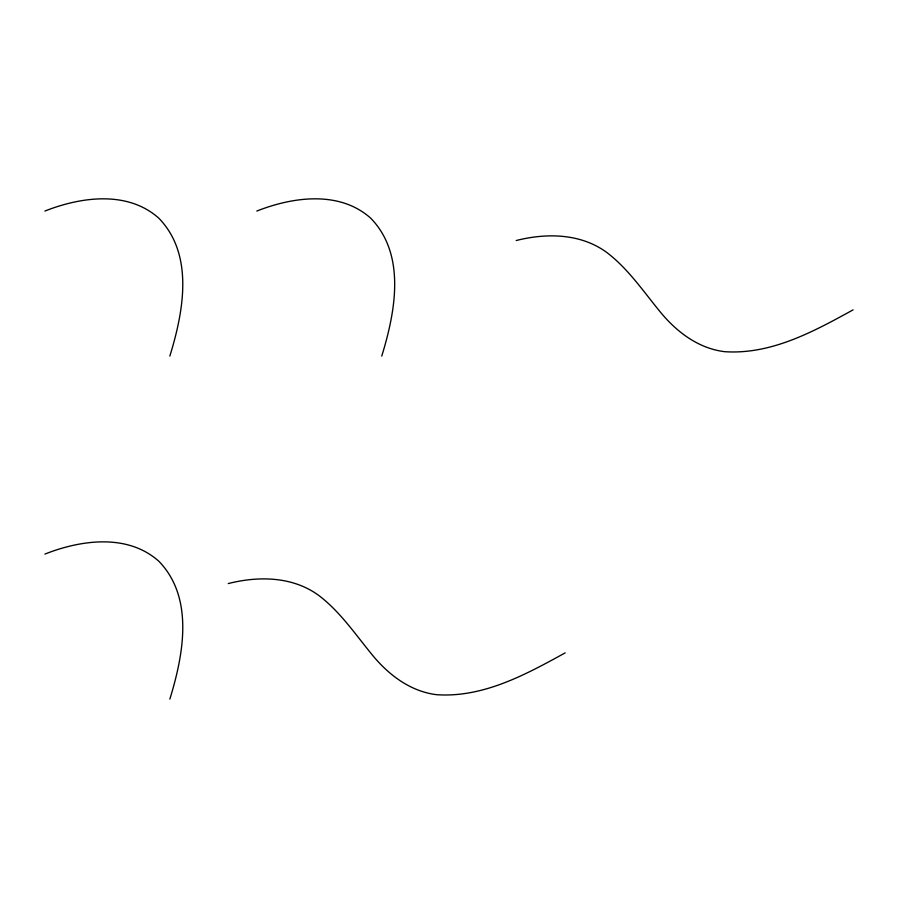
<?xml version="1.0" encoding="UTF-8"?>
<svg xmlns="http://www.w3.org/2000/svg" width="898" height="898" viewBox="0 0 898 898"><rect width="100%" height="100%" fill="white"/><g stroke="black" fill="none" stroke-linecap="round" stroke-linejoin="round"><path stroke-width="1.35" d="M169.845 356.079C183.36 312.19 194.439 255.043 158.935 218.304C127.684 190.264 80.887 196.83 44.9 211.052M169.845 699.115C183.36 655.214 194.439 598.068 158.935 561.34C127.684 533.289 80.887 539.866 44.9 554.088M381.751 356.079C395.266 312.19 406.345 255.043 370.84 218.304C339.601 190.264 292.804 196.83 256.817 211.052M853.1 309.855C813.734 331.53 771.18 354.789 724.742 351.69C698.105 348.48 676.048 331.474 659.626 311.157C643.002 290.862 628.072 268.738 607.014 252.641C580.916 233.3 546.568 232.829 516.204 240.529M565.145 652.88C525.79 674.566 483.236 697.813 436.798 694.715C410.161 691.516 388.104 674.499 371.671 654.182C355.047 633.898 340.118 611.763 319.059 595.666C292.961 576.325 258.624 575.854 228.249 583.565"/></g></svg>
